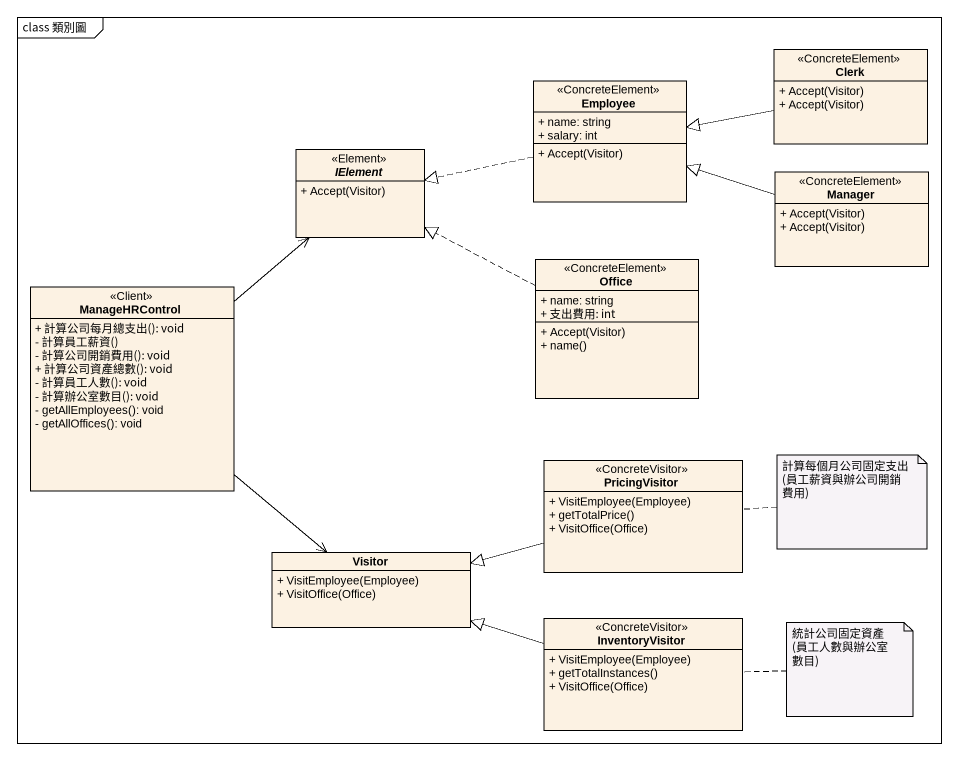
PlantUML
@startuml
mainframe class 類別圖
hide circle
hide empty members
skinparam classAttributeIconSize 0
class Clerk <<ConcreteElement>> {
  + Accept(Visitor)
  + Accept(Visitor)
}
class Employee <<ConcreteElement>> {
  + name: string
  + salary: int
  + Accept(Visitor)
}
interface IElement <<Element>> {
  + Accept(Visitor)
}
class Manager <<ConcreteElement>> {
  + Accept(Visitor)
  + Accept(Visitor)
}
class ManageHRControl <<Client>> {
  + 計算公司每月總支出(): void
  - 計算員工薪資()
  - 計算公司開銷費用(): void
  + 計算公司資產總數(): void
  - 計算員工人數(): void
  - 計算辦公室數目(): void
  - getAllEmployees(): void
  - getAllOffices(): void
}
class Office <<ConcreteElement>> {
  + name: string
  + 支出費用: int
  + Accept(Visitor)
  + name()
}
class PricingVisitor <<ConcreteVisitor>> {
  + VisitEmployee(Employee)
  + getTotalPrice()
  + VisitOffice(Office)
}
class Visitor {
  + VisitEmployee(Employee)
  + VisitOffice(Office)
}
class InventoryVisitor <<ConcreteVisitor>> {
  + VisitEmployee(Employee)
  + getTotalInstances()
  + VisitOffice(Office)
}
Clerk -left-|> Employee
Employee .left.|> IElement
Manager -left-|> Employee
ManageHRControl -up-> IElement
ManageHRControl --> Visitor
Office .left.|> IElement
PricingVisitor -left-|> Visitor
InventoryVisitor -left-|> Visitor
note right of PricingVisitor : 計算每個月公司固定支出 (員工薪資與辦公司開銷費用)
note right of InventoryVisitor : 統計公司固定資產 (員工人數與辦公室數目)
@enduml
